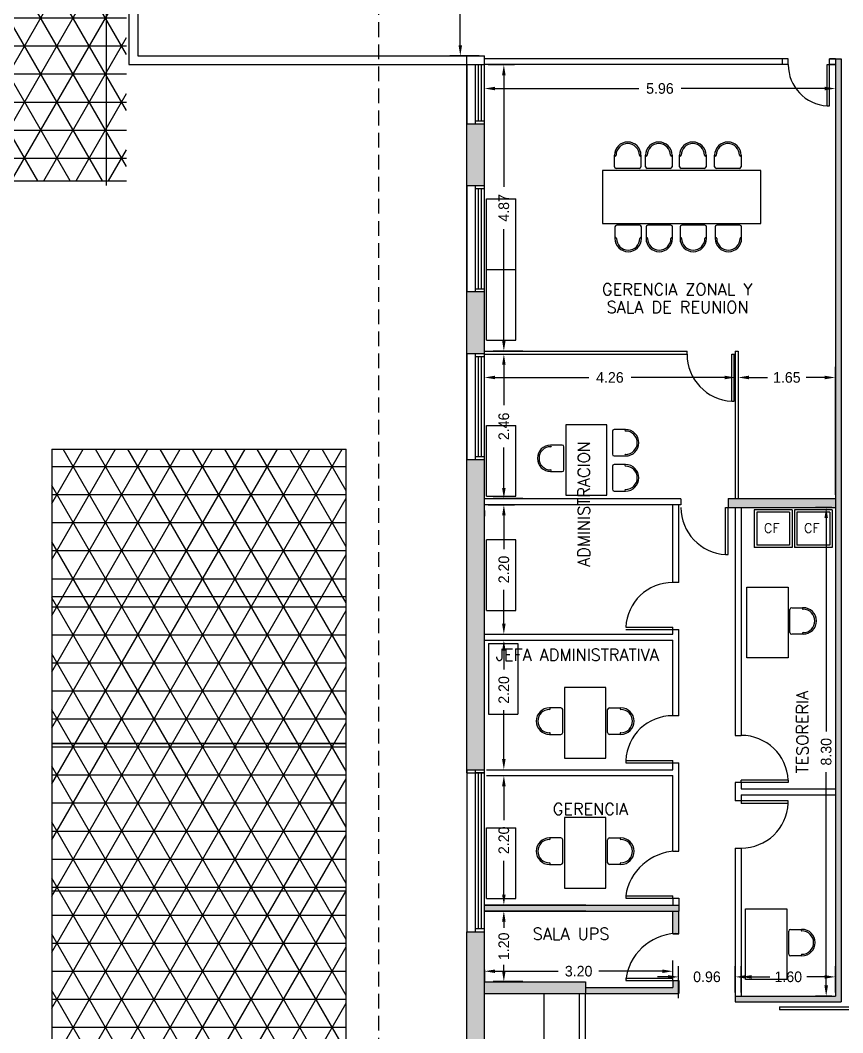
# Model space of a CAD drawing. Header units: metres. Extents: x 95 to 486, y 2972 to 3465.
# Drawn here: x 168.99 to 182.96, y 3212.34 to 3229.54 of the extents above; entities that cross this region are included whole.
import ezdxf

# ---------------------------------------------------------------- set-up
doc = ezdxf.new("R2010")
doc.units = ezdxf.units.M
doc.linetypes.add('HIDDEN', pattern=[0.375, 0.25, -0.125])
for name, color, linetype in [('0_HOJA-CARATULA', 7, 'Continuous'), ('0_MUROS', 7, 'Continuous'), ('0_PUERTAS-VENTANAS', 3, 'Continuous'), ('A_MEDIASOMBRA', 5, 'Continuous'), ('C_COTAS', 5, 'Continuous'), ('E_CHECK-OUTS', 1, 'Continuous'), ('E_EQUIPAMIENTO', 1, 'Continuous'), ('T_TEXTOS', 3, 'Continuous')]:
    doc.layers.add(name, color=color, linetype=linetype)
doc.styles.add('ROMANS', font='romans.shx', dxfattribs={"width": 0.8, "height": 0.15})
doc.dimstyles.get("Standard").update_dxf_attribs({"dimtxt": 0.18, "dimasz": 0.18, "dimexe": 0.18, "dimexo": 0.0625, "dimgap": 0.09, "dimtad": 0, "dimzin": 0, "dimdsep": 46, "dimtxsty": 'Standard', "dimcen": 0.09, "dimadec": 0, "dimazin": 0, "dimtfac": 1, "dimtofl": 0, "dimtmove": 0, "dimatfit": 3, "dimfxl": 1, "dimtolj": 1, "dimtzin": 0, "dimarcsym": 0})
doc.dimstyles.new('STANDARD$0', dxfattribs={"dimtxt": 0.2, "dimasz": 0.18, "dimexe": 0.18, "dimexo": 0.0625, "dimgap": 0.09, "dimtad": 0, "dimzin": 0, "dimdsep": 46, "dimtxsty": 'ROMANS', "dimblk": 'OBLIQUE', "dimsah": 1, "dimcen": 0.09, "dimse1": 1, "dimse2": 1, "dimadec": 0, "dimazin": 0, "dimtfac": 1, "dimtofl": 0, "dimtmove": 0, "dimatfit": 3, "dimldrblk": 'OBLIQUE', "dimfxl": 1, "dimtolj": 1, "dimtzin": 0, "dimarcsym": 0})
pattern_1 = [(0, (-300.57355, 2686.17695), (0, 0.47625), []), (60, (-300.57355, 2686.17695), (-0.4124446, 0.238125), []), (120, (-300.57355, 2686.17695), (-0.4124446, -0.238125), [])]

# ---------------------------------------------------------------- blocks, each defined once
blk = doc.blocks.new('*D222')
at = {"layer": 'C_COTAS', "color": 0, "lineweight": -2, "transparency": 16777216}
for p, q in [((182.774, 3221.264), (182.5, 3221.264)), ((182.68, 3221.084), (182.68, 3217.459)), ((182.68, 3213.144), (182.68, 3216.769)), ((182.774, 3212.964), (182.5, 3212.964))]:
    blk.add_line(p, q, dxfattribs=at)
at = {"layer": 'C_COTAS', "color": 0, "transparency": 16777216}
for points in [[(182.65, 3221.084), (182.71, 3221.084), (182.68, 3221.264)], [(182.65, 3213.144), (182.71, 3213.144), (182.68, 3212.964)]]:
    blk.add_solid(points, dxfattribs=at)
at = {"layer": 'DEFPOINTS', "color": 0, "transparency": 16777216}
for p in [(182.836, 3221.264), (182.68, 3212.964), (182.836, 3212.964)]:
    blk.add_point(p, dxfattribs=at)
at = {"layer": 'C_COTAS', "color": 0, "transparency": 16777216, "insert": (182.68, 3217.114), "char_height": 0.18, "attachment_point": 5, "rotation": 90}
blk.add_mtext('\\A1;8.30', dxfattribs=at)
blk = doc.blocks.new('*D224')
at = {"layer": 'C_COTAS', "color": 0, "lineweight": -2, "transparency": 16777216}
for p, q in [((181.236, 3213.026), (181.236, 3213.47)), ((182.836, 3213.026), (182.836, 3213.47)), ((181.416, 3213.29), (181.721, 3213.29)), ((182.656, 3213.29), (182.351, 3213.29))]:
    blk.add_line(p, q, dxfattribs=at)
at = {"layer": 'C_COTAS', "color": 0, "transparency": 16777216}
for points in [[(181.416, 3213.32), (181.416, 3213.26), (181.236, 3213.29)], [(182.656, 3213.32), (182.656, 3213.26), (182.836, 3213.29)]]:
    blk.add_solid(points, dxfattribs=at)
at = {"layer": 'DEFPOINTS', "color": 0, "transparency": 16777216}
for p in [(182.836, 3213.29), (181.236, 3212.964), (182.836, 3212.964)]:
    blk.add_point(p, dxfattribs=at)
at = {"layer": 'C_COTAS', "color": 0, "transparency": 16777216, "insert": (182.036, 3213.29), "char_height": 0.18, "attachment_point": 5}
blk.add_mtext('\\A1;1.60', dxfattribs=at)
blk = doc.blocks.new('*D225')
at = {"layer": 'C_COTAS', "color": 0, "lineweight": -2, "transparency": 16777216}
for p, q in [((180.074, 3213.23), (180.074, 3213.566)), ((176.876, 3213.408), (176.876, 3213.206)), ((177.056, 3213.386), (178.13, 3213.386)), ((179.894, 3213.386), (178.82, 3213.386))]:
    blk.add_line(p, q, dxfattribs=at)
at = {"layer": 'C_COTAS', "color": 0, "transparency": 16777216}
for points in [[(177.056, 3213.416), (177.056, 3213.356), (176.876, 3213.386)], [(179.894, 3213.416), (179.894, 3213.356), (180.074, 3213.386)]]:
    blk.add_solid(points, dxfattribs=at)
at = {"layer": 'DEFPOINTS', "color": 0, "transparency": 16777216}
for p in [(176.876, 3213.47), (176.876, 3213.386), (180.074, 3213.167)]:
    blk.add_point(p, dxfattribs=at)
at = {"layer": 'C_COTAS', "color": 0, "transparency": 16777216, "insert": (178.475, 3213.386), "char_height": 0.18, "attachment_point": 5}
blk.add_mtext('\\A1;3.20', dxfattribs=at)
blk = doc.blocks.new('*D226')
at = {"layer": 'C_COTAS', "color": 0, "lineweight": -2, "transparency": 16777216}
for p, q in [((176.973, 3214.409), (177.385, 3214.409)), ((177.205, 3214.229), (177.205, 3214.124)), ((177.205, 3213.389), (177.205, 3213.494)), ((177.526, 3213.209), (177.025, 3213.209))]:
    blk.add_line(p, q, dxfattribs=at)
at = {"layer": 'C_COTAS', "color": 0, "transparency": 16777216}
for points in [[(177.175, 3214.229), (177.235, 3214.229), (177.205, 3214.409)], [(177.175, 3213.389), (177.235, 3213.389), (177.205, 3213.209)]]:
    blk.add_solid(points, dxfattribs=at)
at = {"layer": 'DEFPOINTS', "color": 0, "transparency": 16777216}
for p in [(176.91, 3214.409), (177.205, 3213.209), (177.589, 3213.209)]:
    blk.add_point(p, dxfattribs=at)
at = {"layer": 'C_COTAS', "color": 0, "transparency": 16777216, "insert": (177.205, 3213.809), "char_height": 0.18, "attachment_point": 5, "rotation": 90}
blk.add_mtext('\\A1;1.20', dxfattribs=at)
blk = doc.blocks.new('*D227')
at = {"layer": 'C_COTAS', "color": 0, "lineweight": -2, "transparency": 16777216}
for p, q in [((176.973, 3216.709), (177.385, 3216.709)), ((177.205, 3216.529), (177.205, 3215.954)), ((177.205, 3214.689), (177.205, 3215.264)), ((176.939, 3214.509), (177.385, 3214.509))]:
    blk.add_line(p, q, dxfattribs=at)
at = {"layer": 'C_COTAS', "color": 0, "transparency": 16777216}
for points in [[(177.175, 3216.529), (177.235, 3216.529), (177.205, 3216.709)], [(177.175, 3214.689), (177.235, 3214.689), (177.205, 3214.509)]]:
    blk.add_solid(points, dxfattribs=at)
at = {"layer": 'DEFPOINTS', "color": 0, "transparency": 16777216}
for p in [(176.91, 3216.709), (176.876, 3214.509), (177.205, 3214.509)]:
    blk.add_point(p, dxfattribs=at)
at = {"layer": 'C_COTAS', "color": 0, "transparency": 16777216, "insert": (177.205, 3215.609), "char_height": 0.18, "attachment_point": 5, "rotation": 90}
blk.add_mtext('\\A1;2.20', dxfattribs=at)
blk = doc.blocks.new('*D228')
at = {"layer": 'C_COTAS', "color": 0, "lineweight": -2, "transparency": 16777216}
for p, q in [((176.939, 3219.009), (177.385, 3219.009)), ((177.205, 3218.829), (177.205, 3218.509)), ((177.205, 3216.989), (177.205, 3217.819)), ((176.939, 3216.809), (177.385, 3216.809))]:
    blk.add_line(p, q, dxfattribs=at)
at = {"layer": 'C_COTAS', "color": 0, "transparency": 16777216}
for points in [[(177.175, 3218.829), (177.235, 3218.829), (177.205, 3219.009)], [(177.175, 3216.989), (177.235, 3216.989), (177.205, 3216.809)]]:
    blk.add_solid(points, dxfattribs=at)
at = {"layer": 'DEFPOINTS', "color": 0, "transparency": 16777216}
for p in [(176.876, 3219.009), (176.876, 3216.809), (177.205, 3216.809)]:
    blk.add_point(p, dxfattribs=at)
at = {"layer": 'C_COTAS', "color": 0, "transparency": 16777216, "insert": (177.205, 3218.164), "char_height": 0.18, "attachment_point": 5, "rotation": 90}
blk.add_mtext('\\A1;2.20', dxfattribs=at)
blk = doc.blocks.new('*D229')
at = {"layer": 'C_COTAS', "color": 0, "lineweight": -2, "transparency": 16777216}
for p, q in [((176.939, 3221.309), (177.385, 3221.309)), ((177.205, 3221.129), (177.205, 3220.554)), ((177.205, 3219.289), (177.205, 3219.864)), ((177.005, 3219.109), (177.385, 3219.109))]:
    blk.add_line(p, q, dxfattribs=at)
at = {"layer": 'C_COTAS', "color": 0, "transparency": 16777216}
for points in [[(177.175, 3221.129), (177.235, 3221.129), (177.205, 3221.309)], [(177.175, 3219.289), (177.235, 3219.289), (177.205, 3219.109)]]:
    blk.add_solid(points, dxfattribs=at)
at = {"layer": 'DEFPOINTS', "color": 0, "transparency": 16777216}
for p in [(176.876, 3221.309), (176.943, 3219.109), (177.205, 3219.109)]:
    blk.add_point(p, dxfattribs=at)
at = {"layer": 'C_COTAS', "color": 0, "transparency": 16777216, "insert": (177.205, 3220.209), "char_height": 0.18, "attachment_point": 5, "rotation": 90}
blk.add_mtext('\\A1;2.20', dxfattribs=at)
blk = doc.blocks.new('*D230')
at = {"layer": 'C_COTAS', "color": 0, "lineweight": -2, "transparency": 16777216}
for p, q in [((176.939, 3223.869), (177.385, 3223.869)), ((177.205, 3223.689), (177.205, 3223.001)), ((177.205, 3221.594), (177.205, 3222.281)), ((177.526, 3221.414), (177.025, 3221.414))]:
    blk.add_line(p, q, dxfattribs=at)
at = {"layer": 'C_COTAS', "color": 0, "transparency": 16777216}
for points in [[(177.175, 3223.689), (177.235, 3223.689), (177.205, 3223.869)], [(177.175, 3221.594), (177.235, 3221.594), (177.205, 3221.414)]]:
    blk.add_solid(points, dxfattribs=at)
at = {"layer": 'DEFPOINTS', "color": 0, "transparency": 16777216}
for p in [(176.876, 3223.869), (177.205, 3221.414), (177.589, 3221.414)]:
    blk.add_point(p, dxfattribs=at)
at = {"layer": 'C_COTAS', "color": 0, "transparency": 16777216, "insert": (177.205, 3222.641), "char_height": 0.18, "attachment_point": 5, "rotation": 90}
blk.add_mtext('\\A1;2.46', dxfattribs=at)
blk = doc.blocks.new('*D231')
at = {"layer": 'C_COTAS', "color": 0, "lineweight": -2, "transparency": 16777216}
for p, q in [((176.939, 3228.785), (177.385, 3228.785)), ((177.205, 3228.605), (177.205, 3226.712)), ((177.205, 3224.099), (177.205, 3225.992)), ((177.526, 3223.919), (177.025, 3223.919))]:
    blk.add_line(p, q, dxfattribs=at)
at = {"layer": 'C_COTAS', "color": 0, "transparency": 16777216}
for points in [[(177.175, 3228.605), (177.235, 3228.605), (177.205, 3228.785)], [(177.175, 3224.099), (177.235, 3224.099), (177.205, 3223.919)]]:
    blk.add_solid(points, dxfattribs=at)
at = {"layer": 'DEFPOINTS', "color": 0, "transparency": 16777216}
for p in [(176.876, 3228.785), (177.205, 3223.919), (177.589, 3223.919)]:
    blk.add_point(p, dxfattribs=at)
at = {"layer": 'C_COTAS', "color": 0, "transparency": 16777216, "insert": (177.205, 3226.352), "char_height": 0.18, "attachment_point": 5, "rotation": 90}
blk.add_mtext('\\A1;4.87', dxfattribs=at)
blk = doc.blocks.new('*D232')
at = {"layer": 'C_COTAS', "color": 0, "lineweight": -2, "transparency": 16777216}
for p, q in [((180.174, 3212.926), (180.174, 3213.47)), ((181.136, 3213.026), (181.136, 3213.47)), ((179.994, 3213.29), (179.814, 3213.29)), ((181.316, 3213.29), (181.496, 3213.29))]:
    blk.add_line(p, q, dxfattribs=at)
at = {"layer": 'C_COTAS', "color": 0, "transparency": 16777216}
for points in [[(179.994, 3213.32), (179.994, 3213.26), (180.174, 3213.29)], [(181.316, 3213.32), (181.316, 3213.26), (181.136, 3213.29)]]:
    blk.add_solid(points, dxfattribs=at)
at = {"layer": 'DEFPOINTS', "color": 0, "transparency": 16777216}
for p in [(181.136, 3213.29), (181.136, 3212.964), (180.174, 3212.864)]:
    blk.add_point(p, dxfattribs=at)
at = {"layer": 'C_COTAS', "color": 0, "transparency": 16777216, "insert": (180.655, 3213.29), "char_height": 0.18, "attachment_point": 5}
blk.add_mtext('\\A1;0.96', dxfattribs=at)
blk = doc.blocks.new('*D233')
at = {"layer": 'C_COTAS', "color": 0, "lineweight": -2, "transparency": 16777216}
for p, q in [((181.136, 3223.856), (181.136, 3223.291)), ((176.876, 3223.306), (176.876, 3223.651)), ((177.056, 3223.471), (178.646, 3223.471)), ((180.956, 3223.471), (179.366, 3223.471))]:
    blk.add_line(p, q, dxfattribs=at)
at = {"layer": 'C_COTAS', "color": 0, "transparency": 16777216}
for points in [[(177.056, 3223.501), (177.056, 3223.441), (176.876, 3223.471)], [(180.956, 3223.501), (180.956, 3223.441), (181.136, 3223.471)]]:
    blk.add_solid(points, dxfattribs=at)
at = {"layer": 'DEFPOINTS', "color": 0, "transparency": 16777216}
for p in [(181.136, 3223.919), (176.876, 3223.471), (176.876, 3223.244)]:
    blk.add_point(p, dxfattribs=at)
at = {"layer": 'C_COTAS', "color": 0, "transparency": 16777216, "insert": (179.006, 3223.471), "char_height": 0.18, "attachment_point": 5}
blk.add_mtext('\\A1;4.26', dxfattribs=at)
blk = doc.blocks.new('*D234')
at = {"layer": 'C_COTAS', "color": 0, "lineweight": -2, "transparency": 16777216}
for p, q in [((181.186, 3223.856), (181.186, 3223.291)), ((182.836, 3221.476), (182.836, 3223.651)), ((181.366, 3223.471), (181.681, 3223.471)), ((182.656, 3223.471), (182.341, 3223.471))]:
    blk.add_line(p, q, dxfattribs=at)
at = {"layer": 'C_COTAS', "color": 0, "transparency": 16777216}
for points in [[(181.366, 3223.501), (181.366, 3223.441), (181.186, 3223.471)], [(182.656, 3223.501), (182.656, 3223.441), (182.836, 3223.471)]]:
    blk.add_solid(points, dxfattribs=at)
at = {"layer": 'DEFPOINTS', "color": 0, "transparency": 16777216}
for p in [(181.186, 3223.919), (182.836, 3223.471), (182.836, 3221.414)]:
    blk.add_point(p, dxfattribs=at)
at = {"layer": 'C_COTAS', "color": 0, "transparency": 16777216, "insert": (182.011, 3223.471), "char_height": 0.18, "attachment_point": 5}
blk.add_mtext('\\A1;1.65', dxfattribs=at)
blk = doc.blocks.new('*D235')
at = {"layer": 'C_COTAS', "color": 0, "lineweight": -2, "transparency": 16777216}
for p, q in [((182.836, 3228.722), (182.836, 3228.199)), ((176.876, 3228.215), (176.876, 3228.559)), ((177.056, 3228.379), (179.496, 3228.379)), ((182.656, 3228.379), (180.216, 3228.379))]:
    blk.add_line(p, q, dxfattribs=at)
at = {"layer": 'C_COTAS', "color": 0, "transparency": 16777216}
for points in [[(177.056, 3228.409), (177.056, 3228.349), (176.876, 3228.379)], [(182.656, 3228.409), (182.656, 3228.349), (182.836, 3228.379)]]:
    blk.add_solid(points, dxfattribs=at)
at = {"layer": 'DEFPOINTS', "color": 0, "transparency": 16777216}
for p in [(182.836, 3228.785), (176.876, 3228.379), (176.876, 3228.152)]:
    blk.add_point(p, dxfattribs=at)
at = {"layer": 'C_COTAS', "color": 0, "transparency": 16777216, "insert": (179.856, 3228.379), "char_height": 0.18, "attachment_point": 5}
blk.add_mtext('\\A1;5.96', dxfattribs=at)
blk = doc.blocks.new('*D238')
at = {"layer": 'C_COTAS', "color": 0, "lineweight": -2, "transparency": 16777216}
for p, q in [((176.199, 3231.754), (176.645, 3231.754)), ((176.465, 3231.574), (176.465, 3230.704)), ((176.465, 3229.115), (176.465, 3229.984)), ((176.786, 3228.935), (176.285, 3228.935))]:
    blk.add_line(p, q, dxfattribs=at)
at = {"layer": 'C_COTAS', "color": 0, "transparency": 16777216}
for points in [[(176.435, 3231.574), (176.495, 3231.574), (176.465, 3231.754)], [(176.435, 3229.115), (176.495, 3229.115), (176.465, 3228.935)]]:
    blk.add_solid(points, dxfattribs=at)
at = {"layer": 'DEFPOINTS', "color": 0, "transparency": 16777216}
for p in [(176.136, 3231.754), (176.465, 3228.935), (176.849, 3228.935)]:
    blk.add_point(p, dxfattribs=at)
at = {"layer": 'C_COTAS', "color": 0, "transparency": 16777216, "insert": (176.465, 3230.344), "char_height": 0.18, "attachment_point": 5, "rotation": 90}
blk.add_mtext('\\A1;2.82', dxfattribs=at)

msp = doc.modelspace()

# ---------------------------------------------------------------- hatches: boundary and pattern name
at = {"layer": '0_MUROS'}
h = msp.add_hatch(color=256, dxfattribs=at)
h.dxf.hatch_style = 1
h.paths.add_polyline_path([(182.9361, 3228.8849), (182.8361, 3228.8849), (182.8361, 3212.9636), (181.1361, 3212.9636), (181.1361, 3212.8636), (182.9361, 3212.8636)])
h = msp.add_hatch(color=256, dxfattribs=at)
h.paths.add_polyline_path([(176.8761, 3227.7736), (176.5761, 3227.7736), (176.5761, 3226.7236), (176.8761, 3226.7236)])
h.paths.add_polyline_path([(176.5761, 3223.8736), (176.8761, 3223.8736), (176.8761, 3224.9236), (176.5761, 3224.9236)])
h.paths.add_polyline_path([(176.5761, 3216.8036), (176.8761, 3216.8036), (176.8761, 3222.0736), (176.5761, 3222.0736), (176.5761, 3221.9536)])
h = msp.add_hatch(color=256, dxfattribs=at)
h.dxf.hatch_style = 1
h.paths.add_polyline_path([(182.8361, 3221.2636), (182.8361, 3221.4136), (181.0122, 3221.4136), (181.0122, 3221.2636)])
h = msp.add_hatch(color=256, dxfattribs=at)
h.dxf.hatch_style = 1
h.paths.add_polyline_path([(180.1743, 3214.5087), (176.8761, 3214.5087), (176.8761, 3214.4087), (180.1743, 3214.4087)])
h = msp.add_hatch(color=256, dxfattribs=at)
h.dxf.hatch_style = 1
h.paths.add_polyline_path([(180.1743, 3214.0228), (180.1743, 3214.4087), (180.0743, 3214.4087), (180.0743, 3214.0228)])
for points in [[(176.8761, 3214.0536), (176.5761, 3214.0536), (176.5761, 3210.3336), (176.8761, 3210.3336)], [(178.5901, 3213.2087), (176.8761, 3213.2087), (176.8761, 3213.0087), (178.5901, 3213.0087)]]:
    msp.add_hatch(color=256, dxfattribs=at).paths.add_polyline_path(points)
h = msp.add_hatch(color=256, dxfattribs=at)
h.dxf.hatch_style = 1
h.paths.add_polyline_path([(180.0743, 3213.1087), (178.5901, 3213.1087), (178.5901, 3213.0087), (180.1743, 3213.0087), (180.1743, 3213.2261), (180.0743, 3213.2261)])
at = {"layer": 'A_MEDIASOMBRA'}
h = msp.add_hatch(dxfattribs=at)
h.set_pattern_fill('NET3', color=256, scale=0.15, style=0)
h.set_pattern_definition(pattern_1)
edge = h.paths.add_edge_path()
edge.add_line((143.8061, 3226.8136), (170.7961, 3226.8136))
edge.add_line((143.8061, 3226.7336), (143.8061, 3230.7336))
edge.add_line((170.7961, 3230.7336), (143.8061, 3230.7336))
edge.add_line((170.7961, 3226.8136), (170.7961, 3230.7336))
h = msp.add_hatch(dxfattribs=at)
h.set_pattern_fill('NET3', color=256, scale=0.15, style=0)
h.set_pattern_definition(pattern_1)
h.paths.add_polyline_path([(169.5261, 3222.2536), (174.5261, 3222.2536), (174.5261, 3194.7536), (169.5261, 3194.7536)])

# ---------------------------------------------------------------- linework, layer by layer
at = {"layer": '0_HOJA-CARATULA'}
msp.add_circle((196.2281, 3222.4589), 101.1095, dxfattribs=at)
at = {"layer": '0_MUROS', "color": 1}
for p, q in [((170.4561, 3226.7336), (170.4561, 3231.7536)), ((169.5261, 3222.2536), (174.5261, 3222.2536)), ((174.5261, 3202.2536), (174.5261, 3222.2536)), ((169.5261, 3219.7536), (174.5261, 3219.7536)), ((174.5261, 3217.2536), (169.5261, 3217.2536)), ((169.5261, 3217.2536), (174.5261, 3217.2536)), ((169.5261, 3214.7536), (174.5261, 3214.7536))]:
    msp.add_line(p, q, dxfattribs=at)
at = {"layer": '0_MUROS', "color": 2, "linetype": 'HIDDEN'}
msp.add_line((175.0761, 3230.2536), (175.0761, 3191.9236), dxfattribs=at)
at = {"layer": '0_MUROS'}
for p, q in [((170.8361, 3229.8849), (170.8361, 3228.7849)), ((170.9861, 3229.8849), (170.9861, 3228.9349)), ((170.9861, 3228.9349), (176.8761, 3228.9349)), ((176.5761, 3228.7849), (176.5761, 3228.9349)), ((176.8761, 3228.7849), (176.8761, 3228.9349)), ((182.8361, 3228.8849), (182.7361, 3228.8849)), ((182.8361, 3228.8849), (182.8361, 3212.9636)), ((182.8361, 3228.8849), (182.9361, 3228.8849)), ((182.9361, 3228.8849), (182.9361, 3212.8636)), ((170.8361, 3228.7849), (176.8761, 3228.7849)), ((176.5761, 3216.7536), (176.5761, 3228.7849)), ((176.8761, 3216.7536), (176.8761, 3228.7849)), ((182.8361, 3228.7849), (182.7361, 3228.7849)), ((176.8761, 3227.7736), (176.5761, 3227.7736)), ((176.8761, 3226.7236), (176.5761, 3226.7236)), ((176.8761, 3224.9236), (176.5761, 3224.9236)), ((176.8761, 3223.8736), (176.5761, 3223.8736)), ((176.8761, 3222.0736), (176.5761, 3222.0736)), ((180.2122, 3221.4087), (176.8761, 3221.4087)), ((180.2122, 3221.3087), (176.8761, 3221.3087)), ((180.2122, 3221.4087), (180.2122, 3221.3087)), ((181.0122, 3221.4136), (182.8361, 3221.4136)), ((181.0122, 3221.4136), (181.0122, 3221.2636)), ((181.0261, 3221.4136), (181.3261, 3221.4136)), ((181.0122, 3221.2636), (182.8361, 3221.2636)), ((176.8761, 3216.8036), (176.5761, 3216.8036)), ((176.5761, 3216.7536), (176.8761, 3216.7536)), ((176.8761, 3214.5087), (180.1743, 3214.5087)), ((178.5961, 3214.5087), (176.8761, 3214.5087)), ((176.8761, 3214.4087), (180.1743, 3214.4087)), ((178.5961, 3214.4087), (176.8761, 3214.4087)), ((180.0743, 3214.0228), (180.0743, 3214.4087)), ((180.1743, 3214.0228), (180.1743, 3214.4087)), ((176.5761, 3214.0536), (176.8761, 3214.0536)), ((176.5761, 3210.3336), (176.5761, 3214.0536)), ((176.8761, 3210.3336), (176.8761, 3214.0536)), ((180.1743, 3214.0228), (180.0743, 3214.0228)), ((180.0743, 3214.0228), (180.1743, 3214.0228)), ((180.0743, 3213.2261), (180.0743, 3213.1087)), ((180.0743, 3213.2261), (180.1743, 3213.2261)), ((180.1743, 3213.2261), (180.1743, 3213.0087)), ((176.8761, 3213.2087), (178.5901, 3213.2087)), ((178.5901, 3213.2087), (178.5901, 3213.0087)), ((178.5901, 3213.1087), (180.0743, 3213.1087)), ((176.8761, 3213.0087), (178.5901, 3213.0087)), ((178.5901, 3213.0087), (180.1743, 3213.0087)), ((181.1361, 3212.9636), (182.8361, 3212.9636)), ((181.1361, 3212.9636), (181.1361, 3212.8636)), ((181.1361, 3212.8636), (182.9361, 3212.8636)), ((182.8361, 3212.8636), (182.9361, 3212.8636))]:
    msp.add_line(p, q, dxfattribs=at)
at = {"layer": '0_PUERTAS-VENTANAS'}
for p, q in [((182.0361, 3228.8849), (176.8761, 3228.8849)), ((182.0361, 3228.8849), (181.9361, 3228.8849)), ((181.9361, 3228.7849), (181.9361, 3228.8849)), ((181.9361, 3228.7849), (181.9361, 3228.8849)), ((182.0361, 3228.7849), (182.0361, 3228.8849)), ((182.7361, 3228.7849), (182.7361, 3228.8849)), ((182.7361, 3228.7849), (182.7361, 3228.8849)), ((182.7361, 3228.8849), (182.8361, 3228.8849)), ((176.5761, 3228.7849), (176.5761, 3227.7736)), ((176.7261, 3227.7736), (176.7261, 3228.7849)), ((176.7761, 3227.8236), (176.7761, 3228.7849)), ((176.8261, 3227.8236), (176.8261, 3228.7849)), ((176.8761, 3227.7736), (176.8761, 3228.7849)), ((182.0361, 3228.7849), (176.8761, 3228.7849)), ((181.9361, 3228.7849), (181.9361, 3228.8542)), ((182.0361, 3228.7849), (181.9361, 3228.7849)), ((182.6961, 3228.0849), (182.6961, 3228.7849)), ((182.6961, 3228.7849), (182.7361, 3228.7849)), ((182.7361, 3228.0849), (182.7361, 3228.7849)), ((182.7361, 3228.7849), (182.8361, 3228.7849)), ((182.6961, 3228.0849), (182.7361, 3228.0849)), ((176.8761, 3227.8236), (176.7261, 3227.8236)), ((176.5761, 3226.7236), (176.5761, 3224.9236)), ((176.7261, 3224.9236), (176.7261, 3226.7236)), ((176.8761, 3226.6736), (176.7261, 3226.6736)), ((176.7761, 3224.9736), (176.7761, 3226.6736)), ((176.8261, 3224.9736), (176.8261, 3226.6736)), ((176.8761, 3224.9236), (176.8761, 3226.7236)), ((176.8761, 3224.9736), (176.7261, 3224.9736)), ((176.8761, 3223.9187), (180.316, 3223.9187)), ((180.316, 3223.8677), (180.316, 3223.9187)), ((181.1361, 3223.9187), (181.1861, 3223.9187)), ((181.1361, 3223.9187), (181.1361, 3221.4136)), ((181.1361, 3223.9187), (181.1861, 3223.9187)), ((181.1861, 3223.9187), (181.1861, 3221.4136)), ((176.5761, 3223.8736), (176.5761, 3222.0736)), ((176.7261, 3222.0736), (176.7261, 3223.8736)), ((176.8761, 3223.8236), (176.7261, 3223.8236)), ((176.7761, 3222.1236), (176.7761, 3223.8236)), ((176.8261, 3222.1236), (176.8261, 3223.8236)), ((176.8761, 3222.0736), (176.8761, 3223.8736)), ((176.8761, 3223.8687), (180.316, 3223.8687)), ((181.076, 3223.0687), (181.076, 3223.8687)), ((181.076, 3223.8687), (181.116, 3223.8687)), ((181.076, 3223.8687), (181.1361, 3223.8687)), ((181.116, 3223.0687), (181.116, 3223.8687)), ((181.076, 3223.0687), (181.116, 3223.0687)), ((176.8761, 3222.1236), (176.7261, 3222.1236)), ((180.0743, 3219.9886), (180.0743, 3221.3087)), ((180.1743, 3219.9886), (180.1743, 3221.3087)), ((176.8761, 3221.2136), (176.8761, 3221.1136)), ((180.9722, 3221.2646), (181.0122, 3221.2646)), ((180.9722, 3220.4646), (180.9722, 3221.2646)), ((181.0122, 3220.4646), (181.0122, 3221.2646)), ((181.1361, 3221.2636), (181.1361, 3217.3914)), ((181.2361, 3221.2636), (181.2361, 3217.3914)), ((180.9722, 3220.4646), (181.0122, 3220.4646)), ((180.1743, 3219.9886), (180.0743, 3219.9886)), ((176.8761, 3219.1087), (180.0743, 3219.1087)), ((179.2743, 3219.2286), (180.0743, 3219.2286)), ((179.2743, 3219.1886), (180.0743, 3219.1886)), ((180.0743, 3219.1886), (180.0743, 3219.2286)), ((180.0743, 3219.1087), (180.0743, 3219.1886)), ((180.0743, 3219.1886), (180.1743, 3219.1886)), ((180.1743, 3217.7261), (180.1743, 3219.1886)), ((176.8761, 3219.0087), (180.0743, 3219.0087)), ((180.0743, 3217.7261), (180.0743, 3219.0087)), ((180.1743, 3217.7261), (180.0743, 3217.7261)), ((181.1361, 3217.3914), (181.2361, 3217.3914)), ((179.2743, 3216.9661), (180.0743, 3216.9661)), ((179.2743, 3216.9261), (180.0743, 3216.9261)), ((179.2744, 3216.9679), (179.2744, 3216.9279)), ((180.0743, 3216.9261), (180.0743, 3216.9661)), ((180.0743, 3216.8087), (180.0743, 3216.9261)), ((180.0743, 3216.9261), (180.1743, 3216.9261)), ((180.1743, 3215.4261), (180.1743, 3216.9261)), ((176.5761, 3216.8036), (176.5761, 3214.0536)), ((176.7261, 3214.0536), (176.7261, 3216.8036)), ((176.8761, 3216.7536), (176.7261, 3216.7536)), ((176.7761, 3214.1036), (176.7761, 3216.7536)), ((176.8261, 3214.1036), (176.8261, 3216.7536)), ((176.8761, 3214.0536), (176.8761, 3216.8036)), ((176.91, 3216.8087), (180.0743, 3216.8087)), ((176.91, 3216.7087), (180.0743, 3216.7087)), ((180.0743, 3215.4261), (180.0743, 3216.7087)), ((181.1361, 3216.5914), (181.1361, 3216.2777)), ((181.2361, 3216.5914), (181.1361, 3216.5914)), ((182.0361, 3216.6314), (181.2361, 3216.6314)), ((181.2361, 3216.5914), (181.2361, 3216.6314)), ((181.2361, 3216.5914), (181.2361, 3216.4833)), ((182.0361, 3216.5914), (181.2361, 3216.5914)), ((181.2361, 3216.4833), (182.8361, 3216.4833)), ((182.0361, 3216.6314), (182.0361, 3216.5914)), ((181.2361, 3216.3833), (181.2361, 3216.2777)), ((181.2361, 3216.3833), (182.8361, 3216.3833)), ((181.2361, 3216.2777), (181.1361, 3216.2777)), ((181.2361, 3216.2777), (181.2361, 3216.2377)), ((182.0361, 3216.2777), (181.2361, 3216.2777)), ((182.0361, 3216.2377), (181.2361, 3216.2377)), ((182.0361, 3216.2377), (182.0361, 3216.2777)), ((181.1361, 3215.4777), (181.1361, 3212.9636)), ((181.1361, 3215.4777), (181.2361, 3215.4777)), ((181.2361, 3215.4777), (181.2361, 3212.9636)), ((180.0743, 3215.4261), (180.1743, 3215.4261)), ((179.2743, 3214.6661), (179.2743, 3214.6261)), ((179.2743, 3214.6661), (180.0743, 3214.6661)), ((179.2743, 3214.6261), (180.0743, 3214.6261)), ((180.0743, 3214.6261), (180.0743, 3214.6661)), ((180.0743, 3214.6261), (180.0743, 3214.5087)), ((180.0743, 3214.6261), (180.1743, 3214.6261)), ((180.1743, 3214.6261), (180.1743, 3214.4087)), ((176.8761, 3214.1036), (176.7261, 3214.1036)), ((179.2743, 3213.2661), (179.2743, 3213.2261)), ((179.2743, 3213.2661), (180.0743, 3213.2661)), ((179.2743, 3213.2261), (180.0743, 3213.2261)), ((180.0743, 3213.2261), (180.0743, 3213.2661)), ((178.4901, 3210.4336), (178.4901, 3213.0087)), ((178.5901, 3210.3336), (178.5901, 3213.0087))]:
    msp.add_line(p, q, dxfattribs=at)
at = {"layer": '0_PUERTAS-VENTANAS', "color": 5}
for centre, radius, start, end in [((182.7361, 3228.7838), 0.7, 179.90638, 266.72425), ((181.116, 3223.8677), 0.8, 179.92834, 267.13406), ((181.0122, 3221.2636), 0.8, 179.92834, 267.13406), ((180.0733, 3219.1886), 0.8, 89.92834, 177.13406), ((180.0733, 3216.9261), 0.8, 89.92834, 177.13406), ((181.2371, 3216.5914), 0.8, 2.86594, 90.07166), ((181.2371, 3216.2777), 0.8, 269.92834, 357.13406), ((180.1623, 3214.5283), 0.8986, 92.4224, 171.17852), ((180.1581, 3213.1386), 0.8881, 92.18116, 174.34743)]:
    msp.add_arc(centre, radius, start, end, dxfattribs=at)
at = {"layer": 'A_MEDIASOMBRA'}
for p, q in [((143.8061, 3226.8136), (170.7961, 3226.8136)), ((169.5261, 3222.2536), (169.5261, 3194.7536))]:
    msp.add_line(p, q, dxfattribs=at)
at = {"layer": 'E_CHECK-OUTS'}
for p, q in [((181.8887, 3212.7796), (185.5757, 3212.7796)), ((181.8887, 3212.7796), (181.8887, 3212.7296)), ((185.5757, 3212.7296), (181.8887, 3212.7296))]:
    msp.add_line(p, q, dxfattribs=at)
at = {"layer": 'E_EQUIPAMIENTO'}
for p, q in [((179.0837, 3227.0507), (179.0837, 3227.2457)), ((179.5337, 3227.2457), (179.5337, 3227.0507)), ((179.6118, 3227.0507), (179.6118, 3227.2457)), ((180.0618, 3227.2457), (180.0618, 3227.0507)), ((180.1894, 3227.0507), (180.1894, 3227.2457)), ((180.6394, 3227.2457), (180.6394, 3227.0507)), ((180.7853, 3227.0507), (180.7853, 3227.2457)), ((181.2353, 3227.2457), (181.2353, 3227.0507)), ((178.8793, 3226.9892), (178.8793, 3226.0892)), ((181.5697, 3226.9892), (178.8793, 3226.9892)), ((179.5037, 3227.0207), (179.1137, 3227.0207)), ((180.0318, 3227.0207), (179.6418, 3227.0207)), ((180.6094, 3227.0207), (180.2194, 3227.0207)), ((181.2053, 3227.0207), (180.8153, 3227.0207)), ((181.5697, 3226.0892), (181.5697, 3226.9892)), ((176.91, 3224.1075), (176.91, 3226.5075)), ((176.91, 3226.5061), (177.41, 3226.5061)), ((177.41, 3224.1075), (177.41, 3226.5075)), ((178.8793, 3226.0892), (181.5697, 3226.0892)), ((179.0919, 3226.0277), (179.0919, 3225.8327)), ((179.5119, 3226.0577), (179.1219, 3226.0577)), ((179.5419, 3225.8327), (179.5419, 3226.0277)), ((179.62, 3226.0277), (179.62, 3225.8327)), ((180.04, 3226.0577), (179.65, 3226.0577)), ((180.07, 3225.8327), (180.07, 3226.0277)), ((180.1976, 3226.0277), (180.1976, 3225.8327)), ((180.6176, 3226.0577), (180.2276, 3226.0577)), ((180.6476, 3225.8327), (180.6476, 3226.0277)), ((180.7935, 3226.0277), (180.7935, 3225.8327)), ((181.2135, 3226.0577), (180.8235, 3226.0577)), ((181.2435, 3225.8327), (181.2435, 3226.0277)), ((176.91, 3225.3075), (177.41, 3225.3075)), ((176.91, 3224.1075), (177.41, 3224.1075)), ((176.91, 3222.6561), (177.41, 3222.6561)), ((176.91, 3221.4561), (176.91, 3222.6561)), ((177.41, 3221.4561), (177.41, 3222.6561)), ((178.2566, 3222.6695), (178.2566, 3221.4695)), ((178.9566, 3222.6695), (178.2566, 3222.6695)), ((178.9566, 3221.4695), (178.9566, 3222.6695)), ((179.0478, 3222.5578), (179.0478, 3222.1678)), ((179.2728, 3222.5878), (179.0778, 3222.5878)), ((178.195, 3222.3228), (178, 3222.3228)), ((178.225, 3221.9028), (178.225, 3222.2928)), ((179.0778, 3222.1378), (179.2728, 3222.1378)), ((179.2728, 3221.992), (179.0778, 3221.992)), ((178, 3221.8728), (178.195, 3221.8728)), ((179.0478, 3221.962), (179.0478, 3221.572)), ((178.2566, 3221.4695), (178.9566, 3221.4695)), ((179.0778, 3221.542), (179.2728, 3221.542)), ((176.91, 3221.4561), (177.41, 3221.4561)), ((182.0992, 3221.2253), (181.4592, 3221.2253)), ((181.4592, 3221.2253), (181.4592, 3220.5853)), ((182.0592, 3221.1853), (181.4992, 3221.1853)), ((181.4992, 3221.1853), (181.4992, 3220.6253)), ((182.0592, 3221.1853), (182.0592, 3220.6253)), ((182.0992, 3221.2253), (182.0992, 3220.5853)), ((182.78, 3221.2253), (182.14, 3221.2253)), ((182.14, 3221.2253), (182.14, 3220.5853)), ((182.74, 3221.1853), (182.18, 3221.1853)), ((182.18, 3221.1853), (182.18, 3220.6253)), ((182.74, 3221.1853), (182.74, 3220.6253)), ((182.78, 3221.2253), (182.78, 3220.5853)), ((176.91, 3220.7167), (177.41, 3220.7167)), ((176.91, 3219.5153), (176.91, 3220.7153)), ((177.41, 3219.5153), (177.41, 3220.7153)), ((182.0592, 3220.6253), (181.4992, 3220.6253)), ((182.74, 3220.6253), (182.18, 3220.6253)), ((182.0992, 3220.5853), (181.4592, 3220.5853)), ((182.78, 3220.5853), (182.14, 3220.5853)), ((181.3321, 3218.7071), (181.3321, 3219.9071)), ((181.3321, 3219.9071), (182.0321, 3219.9071)), ((181.3321, 3218.7071), (181.3321, 3219.9071)), ((182.0321, 3219.9071), (182.0321, 3218.7071)), ((176.91, 3219.5153), (177.41, 3219.5153)), ((182.0636, 3219.1404), (182.0636, 3219.5304)), ((182.0936, 3219.5604), (182.2886, 3219.5604)), ((182.2886, 3219.1104), (182.0936, 3219.1104)), ((176.9429, 3218.9518), (176.9429, 3217.7518)), ((176.9429, 3218.9518), (177.4429, 3218.9518)), ((177.4429, 3218.9518), (177.4429, 3217.7518)), ((182.0321, 3218.7071), (181.3321, 3218.7071)), ((178.9364, 3218.2063), (178.2364, 3218.2063)), ((178.2364, 3218.2063), (178.2364, 3217.0063)), ((178.9364, 3217.0063), (178.9364, 3218.2063)), ((178.1749, 3217.8597), (177.9799, 3217.8597)), ((178.9979, 3217.8597), (179.1929, 3217.8597)), ((176.9429, 3217.7518), (177.4429, 3217.7518)), ((178.2049, 3217.4397), (178.2049, 3217.8297)), ((178.9679, 3217.4397), (178.9679, 3217.8297)), ((177.9799, 3217.4097), (178.1749, 3217.4097)), ((179.1929, 3217.4097), (178.9979, 3217.4097)), ((178.2364, 3217.0063), (178.9364, 3217.0063)), ((178.9364, 3215.9962), (178.2364, 3215.9962)), ((178.2364, 3215.9962), (178.2364, 3214.7962)), ((178.9364, 3214.7962), (178.9364, 3215.9962)), ((176.91, 3214.6209), (176.91, 3215.8209)), ((176.91, 3215.8194), (177.41, 3215.8194)), ((177.41, 3214.6209), (177.41, 3215.8209)), ((178.1749, 3215.6495), (177.9799, 3215.6495)), ((178.9979, 3215.6495), (179.1929, 3215.6495)), ((178.2049, 3215.2295), (178.2049, 3215.6195)), ((178.9679, 3215.2295), (178.9679, 3215.6195)), ((177.9799, 3215.1995), (178.1749, 3215.1995)), ((179.1929, 3215.1995), (178.9979, 3215.1995)), ((178.2364, 3214.7962), (178.9364, 3214.7962)), ((176.91, 3214.6209), (177.41, 3214.6209)), ((181.3119, 3213.2437), (181.3119, 3214.4437)), ((181.3119, 3214.4437), (182.0119, 3214.4437)), ((181.3119, 3213.2437), (181.3119, 3214.4437)), ((182.0119, 3214.4437), (182.0119, 3213.2437)), ((182.0734, 3214.097), (182.2684, 3214.097)), ((182.0434, 3213.677), (182.0434, 3214.067)), ((182.2684, 3213.647), (182.0734, 3213.647)), ((182.0119, 3213.2437), (181.3119, 3213.2437)), ((177.8901, 3210.4336), (177.8901, 3213.0087))]:
    msp.add_line(p, q, dxfattribs=at)
for centre, radius, start, end in [((179.3087, 3227.2457), 0.225, 0, 180), ((179.3087, 3227.2457), 0.198, 0, 180), ((179.8368, 3227.2457), 0.225, 0, 180), ((179.8368, 3227.2457), 0.198, 0, 180), ((180.4144, 3227.2457), 0.225, 0, 180), ((180.4144, 3227.2457), 0.198, 0, 180), ((181.0103, 3227.2457), 0.225, 0, 180), ((181.0103, 3227.2457), 0.198, 0, 180), ((179.0972, 3227.2457), 0.0135, 180, 360), ((179.5202, 3227.2457), 0.0135, 180, 0), ((179.6253, 3227.2457), 0.0135, 180, 360), ((180.0483, 3227.2457), 0.0135, 180, 0), ((180.2029, 3227.2457), 0.0135, 180, 360), ((180.6259, 3227.2457), 0.0135, 180, 0), ((180.7988, 3227.2457), 0.0135, 180, 360), ((181.2218, 3227.2457), 0.0135, 180, 0), ((179.1137, 3227.0507), 0.03, 180, 270), ((179.5037, 3227.0507), 0.03, 270, 0), ((179.6418, 3227.0507), 0.03, 180, 270), ((180.0318, 3227.0507), 0.03, 270, 0), ((180.2194, 3227.0507), 0.03, 180, 270), ((180.6094, 3227.0507), 0.03, 270, 0), ((180.8153, 3227.0507), 0.03, 180, 270), ((181.2053, 3227.0507), 0.03, 270, 0), ((179.1219, 3226.0277), 0.03, 90, 180), ((179.5119, 3226.0277), 0.03, 0, 90), ((179.65, 3226.0277), 0.03, 90, 180), ((180.04, 3226.0277), 0.03, 0, 90), ((180.2276, 3226.0277), 0.03, 90, 180), ((180.6176, 3226.0277), 0.03, 0, 90), ((180.8235, 3226.0277), 0.03, 90, 180), ((181.2135, 3226.0277), 0.03, 0, 90), ((179.1054, 3225.8327), 0.0135, 0, 180), ((179.3169, 3225.8327), 0.225, 180, 0), ((179.3169, 3225.8327), 0.198, 180, 0), ((179.5284, 3225.8327), 0.0135, 360, 180), ((179.6335, 3225.8327), 0.0135, 0, 180), ((179.845, 3225.8327), 0.225, 180, 0), ((179.845, 3225.8327), 0.198, 180, 0), ((180.0565, 3225.8327), 0.0135, 360, 180), ((180.2111, 3225.8327), 0.0135, 0, 180), ((180.4226, 3225.8327), 0.225, 180, 0), ((180.4226, 3225.8327), 0.198, 180, 0), ((180.6341, 3225.8327), 0.0135, 360, 180), ((180.807, 3225.8327), 0.0135, 0, 180), ((181.0185, 3225.8327), 0.225, 180, 0), ((181.0185, 3225.8327), 0.198, 180, 0), ((181.23, 3225.8327), 0.0135, 360, 180), ((179.0778, 3222.5578), 0.03, 90, 180), ((179.2728, 3222.5743), 0.0135, 90, 270), ((179.2728, 3222.3628), 0.225, 270, 90), ((179.2728, 3222.3628), 0.198, 270, 90), ((178, 3222.0978), 0.225, 90, 270), ((178, 3222.0978), 0.198, 90, 270), ((178, 3222.3093), 0.0135, 270, 90), ((178.195, 3222.2928), 0.03, 0, 90), ((179.0778, 3222.1678), 0.03, 180, 270), ((179.2728, 3222.1513), 0.0135, 90, 270), ((179.0778, 3221.962), 0.03, 90, 180), ((179.2728, 3221.9785), 0.0135, 90, 270), ((179.2728, 3221.767), 0.225, 270, 90), ((178, 3221.8863), 0.0135, 270, 90), ((178.195, 3221.9028), 0.03, 270, 0), ((179.2728, 3221.767), 0.198, 270, 90), ((179.0778, 3221.572), 0.03, 180, 270), ((179.2728, 3221.5555), 0.0135, 90, 270), ((182.0936, 3219.5304), 0.03, 90, 180), ((182.2886, 3219.5469), 0.0135, 90, 270), ((182.2886, 3219.3354), 0.225, 270, 90), ((182.2886, 3219.3354), 0.198, 270, 90), ((182.0936, 3219.1404), 0.03, 180, 270), ((182.2886, 3219.1239), 0.0135, 90, 270), ((177.9799, 3217.6347), 0.225, 90, 270), ((177.9799, 3217.8462), 0.0135, 270, 90), ((178.1749, 3217.8297), 0.03, 0, 90), ((178.9979, 3217.8297), 0.03, 90, 180), ((179.1929, 3217.8462), 0.0135, 90, 270), ((179.1929, 3217.6347), 0.225, 270, 90), ((177.9799, 3217.6347), 0.198, 90, 270), ((179.1929, 3217.6347), 0.198, 270, 90), ((177.9799, 3217.4232), 0.0135, 270, 90), ((178.1749, 3217.4397), 0.03, 270, 0), ((178.9979, 3217.4397), 0.03, 180, 270), ((179.1929, 3217.4232), 0.0135, 90, 270), ((177.9799, 3215.4245), 0.225, 90, 270), ((177.9799, 3215.4245), 0.198, 90, 270), ((177.9799, 3215.636), 0.0135, 270, 90), ((178.1749, 3215.6195), 0.03, 0, 90), ((178.9979, 3215.6195), 0.03, 90, 180), ((179.1929, 3215.636), 0.0135, 90, 270), ((179.1929, 3215.4245), 0.225, 270, 90), ((179.1929, 3215.4245), 0.198, 270, 90), ((177.9799, 3215.213), 0.0135, 270, 90), ((178.1749, 3215.2295), 0.03, 270, 0), ((178.9979, 3215.2295), 0.03, 180, 270), ((179.1929, 3215.213), 0.0135, 90, 270), ((182.0734, 3214.067), 0.03, 90, 180), ((182.2684, 3214.0835), 0.0135, 90, 270), ((182.2684, 3213.872), 0.225, 270, 90), ((182.2684, 3213.872), 0.198, 270, 90), ((182.0734, 3213.677), 0.03, 180, 270), ((182.2684, 3213.6605), 0.0135, 90, 270)]:
    msp.add_arc(centre, radius, start, end, dxfattribs=at)

# ---------------------------------------------------------------- texts
at = {"layer": 'T_TEXTOS', "style": 'ROMANS'}
for s, height, p in [('GERENCIA ZONAL Y', 0.2, (178.8732, 3224.8673)), ('SALA DE REUNION', 0.2, (178.9511, 3224.5661)), ('CF', 0.16, (181.622, 3220.8335)), ('CF', 0.16, (182.3028, 3220.8335)), ('JEFA ADMINISTRATIVA', 0.2, (177.069, 3218.6601)), ('GERENCIA', 0.2, (178.0366, 3216.0419)), ('SALA UPS', 0.2, (177.6956, 3213.9217))]:
    msp.add_text(s, height=height, dxfattribs=at).set_placement(p)
for s, p in [('ADMINISTRACION', (178.6642, 3220.2572)), ('TESORERIA', (182.3748, 3216.7461))]:
    msp.add_text(s, height=0.2, rotation=90, dxfattribs=at).set_placement(p)

# ---------------------------------------------------------------- dimensions: what is measured, and where the dimension line sits
at = {"layer": 'C_COTAS'}
for base, p1, p2, picture, middle in [((176.4655, 3228.9349), (176.1361, 3231.7536), (176.8486, 3228.9349), '*D238', (176.4655, 3230.3443)), ((177.2055, 3223.9187), (176.8761, 3228.7849), (177.5886, 3223.9187), '*D231', (177.2055, 3226.3518)), ((177.2055, 3221.4136), (176.8761, 3223.8687), (177.5886, 3221.4136), '*D230', (177.2055, 3222.6412)), ((177.2055, 3219.1087), (176.8761, 3221.3087), (176.9429, 3219.1087), '*D229', (177.2055, 3220.2087)), ((182.6805, 3212.9636), (182.8361, 3221.2636), (182.8361, 3212.9636), '*D222', (182.6805, 3217.1136)), ((177.2055, 3214.5087), (176.91, 3216.7087), (176.8761, 3214.5087), '*D227', (177.2055, 3215.6087)), ((177.2055, 3213.2087), (176.91, 3214.4087), (177.5886, 3213.2087), '*D226', (177.2055, 3213.8087))]:
    dim = msp.add_linear_dim(base=base, p1=p1, p2=p2, angle=270, dimstyle='Standard', dxfattribs=at)
    dim.commit()
    dim.dimension.update_dxf_attribs({"geometry": picture, "text_midpoint": middle})
for base, p1, p2, picture, middle in [((176.8761, 3228.3793), (182.8361, 3228.7849), (176.8761, 3228.1525), '*D235', (179.8561, 3228.3793)), ((176.8761, 3223.4706), (181.1361, 3223.9187), (176.8761, 3223.2438), '*D233', (179.0061, 3223.4706)), ((182.8361, 3223.4706), (181.1861, 3223.9187), (182.8361, 3221.4136), '*D234', (182.0111, 3223.4706)), ((176.8761, 3213.3857), (180.0743, 3213.1674), (176.8761, 3213.4705), '*D225', (178.4752, 3213.3857)), ((181.1361, 3213.2905), (180.1743, 3212.8636), (181.1361, 3212.9636), '*D232', (180.6552, 3213.2905)), ((182.8361, 3213.2905), (181.2361, 3212.9636), (182.8361, 3212.9636), '*D224', (182.0361, 3213.2905))]:
    dim = msp.add_linear_dim(base=base, p1=p1, p2=p2, dimstyle='STANDARD$0', override={"dimtxt": 0.18, "dimtxsty": 'Standard', "dimsah": 0, "dimse1": 0, "dimse2": 0}, dxfattribs=at)
    dim.commit()
    dim.dimension.update_dxf_attribs({"geometry": picture, "text_midpoint": middle})
dim = msp.add_linear_dim(base=(177.2055, 3216.8087), p1=(176.8761, 3219.0087), p2=(176.8761, 3216.8087), angle=270, dimstyle='Standard', dxfattribs=at)
dim.commit()
dim.dimension.update_dxf_attribs({"geometry": '*D228', "text_midpoint": (177.2055, 3218.1637), "dimtype": 160})

doc.saveas('drawing.dxf')
